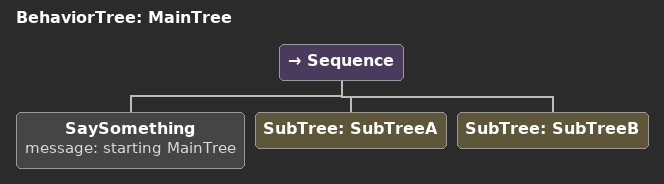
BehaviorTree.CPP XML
<root BTCPP_format="4">
    <include path="/home/zd4090/BT/test7/subtree_A.xml" />
    <include path="/home/zd4090/BT/test7/subtree_B.xml" />
    <BehaviorTree ID="MainTree">
        <Sequence>
            <SaySomething message="starting MainTree" />
            <SubTree ID="SubTreeA" />
            <SubTree ID="SubTreeB" />
        </Sequence>
    </BehaviorTree>
</root>
